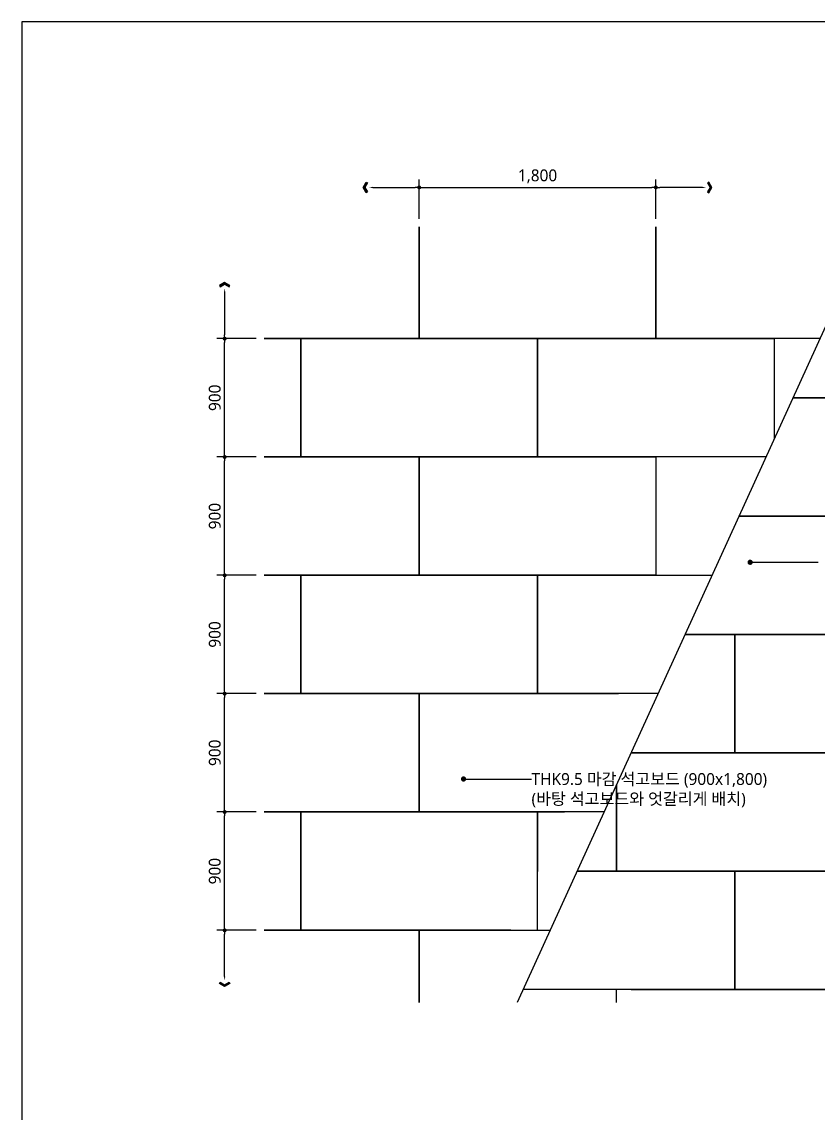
# Model space of a CAD drawing. Header units: millimetres. Extents: x 1394 to 74708, y 590 to 17190.
# Drawn here: x 26625 to 32683, y 8890 to 17190 of the extents above; entities that cross this region are included whole.
import ezdxf
from ezdxf.enums import TextEntityAlignment as Align

# ---------------------------------------------------------------- set-up
doc = ezdxf.new("R2010")
doc.units = ezdxf.units.MM
doc.layers.get('Defpoints').update_dxf_attribs({"color": 152})
for name, color, linetype in [('A-DIM-N', 7, 'Continuous'), ('A-TXT-N', 3, 'Continuous'), ('T-BAR2', 4, 'Continuous'), ('TEXT', 3, 'Continuous'), ('석고보드2', 4, 'Continuous')]:
    doc.layers.add(name, color=color, linetype=linetype)
doc.styles.add('NH', font='malgun.ttf')
doc.styles.add('돋움체', font='malgun.ttf')
doc.styles.add('스타일1', font='malgun.ttf')
doc.dimstyles.new('DA(N)', dxfattribs={"dimtxt": 3, "dimasz": 1, "dimexe": 2, "dimexo": 2, "dimgap": 1, "dimtad": 1, "dimdec": 0, "dimdsep": 46, "dimlunit": 6, "dimtxsty": 'NH', "dimblk": 'DOT', "dimcen": 2.5, "dimdle": 1.5, "dimclrd": 256, "dimclre": 256, "dimclrt": 3, "dimadec": 0, "dimazin": 0, "dimtfac": 1, "dimtdec": 0, "dimtix": 1, "dimtmove": 2, "dimatfit": 3, "dimfxl": 2, "dimtvp": 1, "dimtolj": 1, "dimtzin": 0, "dimlwd": -1, "dimarcsym": 0})

# ---------------------------------------------------------------- blocks, each defined once
blk = doc.blocks.new('_DOT')
at = {"color": 0, "linetype": 'ByBlock'}
blk.add_line((-0.5, 0), (-1, 0), dxfattribs=at)
at = {"color": 0, "linetype": 'ByBlock', "const_width": 0.5}
blk.add_lwpolyline([(-0.25, 0, 1), (0.25, 0, 1)], format="xyb", close=True, dxfattribs=at)
blk = doc.blocks.new('*D171')
at = {"layer": 'A-DIM-N', "lineweight": -2, "transparency": 16777216}
for p, q in [((29648, 15690.6), (29648, 15990.6)), ((31448, 15690.6), (31448, 15990.6))]:
    blk.add_line(p, q, dxfattribs=at)
at = {"layer": 'A-DIM-N', "transparency": 16777216}
blk.add_line((29678, 15930.6), (31418, 15930.6), dxfattribs=at)
at = {"layer": 'Defpoints', "color": 0, "transparency": 16777216}
for p in [(31448, 15930.6), (29648, 15630.6), (31448, 15630.6)]:
    blk.add_point(p, dxfattribs=at)
at = {"layer": 'A-DIM-N', "transparency": 16777216, "xscale": 30, "yscale": 30, "zscale": 30, "rotation": 180}
blk.add_blockref('_DOT', (29648, 15930.6), dxfattribs=at)
at = {"layer": 'A-DIM-N', "transparency": 16777216, "xscale": 30, "yscale": 30, "zscale": 30}
blk.add_blockref('_DOT', (31448, 15930.6), dxfattribs=at)
at = {"layer": 'A-DIM-N', "color": 3, "transparency": 16777216, "insert": (30548, 16014.2), "char_height": 90, "attachment_point": 5, "style": '돋움체'}
blk.add_mtext('\\A1;1,800', dxfattribs=at)
blk = doc.blocks.new('*D172')
at = {"layer": 'A-DIM-N', "lineweight": -2, "transparency": 16777216}
for p, q in [((28408, 14780.6), (28108, 14780.6)), ((28408, 13880.6), (28108, 13880.6))]:
    blk.add_line(p, q, dxfattribs=at)
at = {"layer": 'A-DIM-N', "transparency": 16777216}
blk.add_line((28168, 13910.6), (28168, 14750.6), dxfattribs=at)
at = {"layer": 'Defpoints', "color": 0, "transparency": 16777216}
for p in [(28168, 14780.6), (28468, 14780.6), (28468, 13880.6)]:
    blk.add_point(p, dxfattribs=at)
at = {"layer": 'A-DIM-N', "transparency": 16777216, "xscale": 30, "yscale": 30, "zscale": 30}
for p, rotation in [((28168, 14780.6), 90), ((28168, 13880.6), 270)]:
    blk.add_blockref('_DOT', p, dxfattribs=dict(at, rotation=rotation))
at = {"layer": 'A-DIM-N', "color": 3, "transparency": 16777216, "insert": (28092.9, 14330.6), "char_height": 90, "attachment_point": 5, "rotation": 90, "style": '돋움체'}
blk.add_mtext('\\A1;900', dxfattribs=at)
blk = doc.blocks.new('*D173')
at = {"layer": 'A-DIM-N', "lineweight": -2, "transparency": 16777216}
for p, q in [((28408, 13880.6), (28108, 13880.6)), ((28408, 12980.6), (28108, 12980.6))]:
    blk.add_line(p, q, dxfattribs=at)
at = {"layer": 'A-DIM-N', "transparency": 16777216}
blk.add_line((28168, 13010.6), (28168, 13850.6), dxfattribs=at)
at = {"layer": 'Defpoints', "color": 0, "transparency": 16777216}
for p in [(28168, 13880.6), (28468, 13880.6), (28468, 12980.6)]:
    blk.add_point(p, dxfattribs=at)
at = {"layer": 'A-DIM-N', "transparency": 16777216, "xscale": 30, "yscale": 30, "zscale": 30}
for p, rotation in [((28168, 13880.6), 90), ((28168, 12980.6), 270)]:
    blk.add_blockref('_DOT', p, dxfattribs=dict(at, rotation=rotation))
at = {"layer": 'A-DIM-N', "color": 3, "transparency": 16777216, "insert": (28092.9, 13430.6), "char_height": 90, "attachment_point": 5, "rotation": 90, "style": '돋움체'}
blk.add_mtext('\\A1;900', dxfattribs=at)
blk = doc.blocks.new('*D174')
at = {"layer": 'A-DIM-N', "lineweight": -2, "transparency": 16777216}
for p, q in [((28408, 12980.6), (28108, 12980.6)), ((28408, 12080.6), (28108, 12080.6))]:
    blk.add_line(p, q, dxfattribs=at)
at = {"layer": 'A-DIM-N', "transparency": 16777216}
blk.add_line((28168, 12110.6), (28168, 12950.6), dxfattribs=at)
at = {"layer": 'Defpoints', "color": 0, "transparency": 16777216}
for p in [(28168, 12980.6), (28468, 12980.6), (28468, 12080.6)]:
    blk.add_point(p, dxfattribs=at)
at = {"layer": 'A-DIM-N', "transparency": 16777216, "xscale": 30, "yscale": 30, "zscale": 30}
for p, rotation in [((28168, 12980.6), 90), ((28168, 12080.6), 270)]:
    blk.add_blockref('_DOT', p, dxfattribs=dict(at, rotation=rotation))
at = {"layer": 'A-DIM-N', "color": 3, "transparency": 16777216, "insert": (28092.9, 12530.6), "char_height": 90, "attachment_point": 5, "rotation": 90, "style": '돋움체'}
blk.add_mtext('\\A1;900', dxfattribs=at)
blk = doc.blocks.new('*D175')
at = {"layer": 'A-DIM-N', "lineweight": -2, "transparency": 16777216}
for p, q in [((28408, 12080.6), (28108, 12080.6)), ((28408, 11180.6), (28108, 11180.6))]:
    blk.add_line(p, q, dxfattribs=at)
at = {"layer": 'A-DIM-N', "transparency": 16777216}
blk.add_line((28168, 11210.6), (28168, 12050.6), dxfattribs=at)
at = {"layer": 'Defpoints', "color": 0, "transparency": 16777216}
for p in [(28168, 12080.6), (28468, 12080.6), (28468, 11180.6)]:
    blk.add_point(p, dxfattribs=at)
at = {"layer": 'A-DIM-N', "transparency": 16777216, "xscale": 30, "yscale": 30, "zscale": 30}
for p, rotation in [((28168, 12080.6), 90), ((28168, 11180.6), 270)]:
    blk.add_blockref('_DOT', p, dxfattribs=dict(at, rotation=rotation))
at = {"layer": 'A-DIM-N', "color": 3, "transparency": 16777216, "insert": (28092.9, 11630.6), "char_height": 90, "attachment_point": 5, "rotation": 90, "style": '돋움체'}
blk.add_mtext('\\A1;900', dxfattribs=at)
blk = doc.blocks.new('*D176')
at = {"layer": 'A-DIM-N', "lineweight": -2, "transparency": 16777216}
for p, q in [((28408, 11180.6), (28108, 11180.6)), ((28408, 10280.6), (28108, 10280.6))]:
    blk.add_line(p, q, dxfattribs=at)
at = {"layer": 'A-DIM-N', "transparency": 16777216}
blk.add_line((28168, 10310.6), (28168, 11150.6), dxfattribs=at)
at = {"layer": 'Defpoints', "color": 0, "transparency": 16777216}
for p in [(28168, 11180.6), (28468, 11180.6), (28468, 10280.6)]:
    blk.add_point(p, dxfattribs=at)
at = {"layer": 'A-DIM-N', "transparency": 16777216, "xscale": 30, "yscale": 30, "zscale": 30}
for p, rotation in [((28168, 11180.6), 90), ((28168, 10280.6), 270)]:
    blk.add_blockref('_DOT', p, dxfattribs=dict(at, rotation=rotation))
at = {"layer": 'A-DIM-N', "color": 3, "transparency": 16777216, "insert": (28092.9, 10730.6), "char_height": 90, "attachment_point": 5, "rotation": 90, "style": '돋움체'}
blk.add_mtext('\\A1;900', dxfattribs=at)
blk = doc.blocks.new('*D183')
at = {"layer": 'A-DIM-N', "transparency": 16777216}
blk.add_line((28168, 15132.5), (28168, 14810.6), dxfattribs=at)
at = {"layer": 'A-DIM-N', "lineweight": -2, "transparency": 16777216}
blk.add_line((28408, 14780.6), (28108, 14780.6), dxfattribs=at)
at = {"layer": 'A-DIM-N', "transparency": 16777216}
blk.add_solid([(28163, 15132.5), (28173, 15132.5), (28168, 15162.5)], dxfattribs=at)
at = {"layer": 'Defpoints', "color": 0, "transparency": 16777216}
for p in [(28168, 15162.5), (28168, 14780.6), (28468, 14780.6)]:
    blk.add_point(p, dxfattribs=at)
at = {"layer": 'A-DIM-N', "transparency": 16777216, "xscale": 30, "yscale": 30, "zscale": 30, "rotation": 270}
blk.add_blockref('_DOT', (28168, 14780.6), dxfattribs=at)
blk = doc.blocks.new('화살표2')
at = {"layer": 'A-DIM-N'}
h = blk.add_hatch(color=256, dxfattribs=at)
h.dxf.hatch_style = 1
h.paths.add_polyline_path([(-0.76, 1.34), (-1.09, 1.15), (-0.44, 0), (-1.09, -1.15), (-0.76, -1.34), (0, 0)])
blk.add_lwpolyline([(-0.44, 0), (-1.09, 1.15), (-0.76, 1.34), (0, 0), (-0.76, -1.34), (-1.09, -1.15), (-0.44, 0)], dxfattribs=at)
blk = doc.blocks.new('*D184')
at = {"layer": 'A-DIM-N', "lineweight": -2, "transparency": 16777216}
blk.add_line((28408, 10280.6), (28108, 10280.6), dxfattribs=at)
at = {"layer": 'A-DIM-N', "transparency": 16777216}
blk.add_line((28168, 9928.6), (28168, 10250.6), dxfattribs=at)
blk.add_solid([(28163, 9928.6), (28173, 9928.6), (28168, 9898.6)], dxfattribs=at)
at = {"layer": 'Defpoints', "color": 0, "transparency": 16777216}
for p in [(28168, 10280.6), (28468, 10280.6), (28168, 9898.6)]:
    blk.add_point(p, dxfattribs=at)
at = {"layer": 'A-DIM-N', "transparency": 16777216, "xscale": 30, "yscale": 30, "zscale": 30, "rotation": 90}
blk.add_blockref('_DOT', (28168, 10280.6), dxfattribs=at)
blk = doc.blocks.new('*D154')
at = {"layer": 'A-DIM-N', "lineweight": -2, "transparency": 16777216}
blk.add_line((31448, 15690.6), (31448, 15990.6), dxfattribs=at)
at = {"layer": 'A-DIM-N', "transparency": 16777216}
blk.add_line((31799.9, 15930.6), (31478, 15930.6), dxfattribs=at)
blk.add_solid([(31799.9, 15935.6), (31799.9, 15925.6), (31829.9, 15930.6)], dxfattribs=at)
at = {"layer": 'Defpoints', "color": 0, "transparency": 16777216}
for p in [(31448, 15930.6), (31829.9, 15930.6), (31448, 15630.6)]:
    blk.add_point(p, dxfattribs=at)
at = {"layer": 'A-DIM-N', "transparency": 16777216, "xscale": 30, "yscale": 30, "zscale": 30, "rotation": 180}
blk.add_blockref('_DOT', (31448, 15930.6), dxfattribs=at)
blk = doc.blocks.new('*D155')
at = {"layer": 'A-DIM-N', "lineweight": -2, "transparency": 16777216}
blk.add_line((29648, 15690.6), (29648, 15990.6), dxfattribs=at)
at = {"layer": 'A-DIM-N', "transparency": 16777216}
blk.add_line((29296.1, 15930.6), (29618, 15930.6), dxfattribs=at)
blk.add_solid([(29296.1, 15935.6), (29296.1, 15925.6), (29266.1, 15930.6)], dxfattribs=at)
at = {"layer": 'Defpoints', "color": 0, "transparency": 16777216}
for p in [(29266.1, 15930.6), (29648, 15930.6), (29648, 15630.6)]:
    blk.add_point(p, dxfattribs=at)
at = {"layer": 'A-DIM-N', "transparency": 16777216, "xscale": 30, "yscale": 30, "zscale": 30}
blk.add_blockref('_DOT', (29648, 15930.6), dxfattribs=at)

msp = doc.modelspace()

# ---------------------------------------------------------------- linework, layer by layer
msp.add_line((33083.32, 15630.58), (30393.48, 9730.58))
at = {"layer": 'Defpoints'}
msp.add_lwpolyline([(47235, 17190), (26625, 17190), (26625, 589.58), (47235, 589.58)], close=True, dxfattribs=at)
at = {"layer": 'T-BAR2', "color": 6}
for points in [[(29647.99, 15630.58), (29647.99, 14780.58), (28467.99, 14780.58)], [(31447.99, 15630.58), (31447.99, 14780.58), (29647.99, 14780.58), (29647.99, 15630.58)], [(32695.8, 14780.58), (31447.99, 14780.58), (31447.99, 15630.58)], [(28467.99, 14780.58), (28747.99, 14780.58), (28747.99, 13880.58), (28467.99, 13880.58)], [(32285.49, 13880.58), (30547.99, 13880.58), (30547.99, 14780.58), (32347.99, 14780.58), (32347.99, 14017.69)], [(28467.99, 13880.58), (29647.99, 13880.58), (29647.99, 12980.58), (28467.99, 12980.58)], [(28467.99, 12980.58), (28747.99, 12980.58), (28747.99, 12080.58), (28467.99, 12080.58)], [(31464.86, 12080.58), (30547.99, 12080.58), (30547.99, 12980.58), (31875.17, 12980.58)], [(28467.99, 12080.58), (29647.99, 12080.58), (29647.99, 11180.58), (28467.99, 11180.58)], [(31054.54, 11180.58), (29647.99, 11180.58), (29647.99, 12080.58), (31164.86, 12080.58)], [(28467.99, 11180.58), (28747.99, 11180.58), (28747.99, 10280.58), (28467.99, 10280.58)], [(30344.23, 10280.58), (28747.99, 10280.58), (28747.99, 11180.58), (30547.99, 11180.58), (30547.99, 10727.52)], [(30547.99, 10280.58), (30547.99, 11180.58), (30754.54, 11180.58)], [(28467.99, 10280.58), (29647.99, 10280.58), (29647.99, 9730.58)], [(29647.99, 9730.58), (29647.99, 10280.58), (30644.23, 10280.58)]]:
    msp.add_lwpolyline(points, dxfattribs=at)
for points in [[(28747.99, 14780.58), (30547.99, 14780.58), (30547.99, 13880.58), (28747.99, 13880.58)], [(29647.99, 13880.58), (31447.99, 13880.58), (31447.99, 12980.58), (29647.99, 12980.58)], [(28747.99, 12980.58), (30547.99, 12980.58), (30547.99, 12080.58), (28747.99, 12080.58)]]:
    msp.add_lwpolyline(points, close=True, dxfattribs=at)
at = {"layer": 'TEXT'}
for p, q in [((32165.46, 13079.71), (32682.55, 13079.71)), ((29985.35, 11431.18), (30502.43, 11431.18))]:
    msp.add_line(p, q, dxfattribs=at)
at = {"layer": 'TEXT', "linetype": 'ByBlock', "const_width": 20}
for points in [[(32155.46, 13079.71, 1), (32175.46, 13079.71, 1)], [(29975.35, 11431.18, 1), (29995.35, 11431.18, 1)]]:
    msp.add_lwpolyline(points, format="xyb", close=True, dxfattribs=at)
at = {"layer": '석고보드2'}
for points in [[(32900.96, 15230.58), (32947.99, 15230.58), (32947.99, 14330.58), (32490.64, 14330.58)], [(32490.64, 14330.58), (33847.99, 14330.58), (33847.99, 13430.58), (32080.33, 13430.58)], [(32080.33, 13430.58), (32947.99, 13430.58), (32947.99, 12530.58), (31670.01, 12530.58)], [(31670.01, 12530.58), (32047.99, 12530.58), (32047.99, 11630.58), (31259.7, 11630.58)], [(31259.7, 11630.58), (32947.99, 11630.58), (32947.99, 10730.58), (31147.99, 10730.58), (31147.99, 11385.56)], [(31147.99, 11385.56), (31147.99, 10730.58), (30849.39, 10730.58)], [(30849.39, 10730.58), (32047.99, 10730.58), (32047.99, 9830.58), (30439.07, 9830.58)], [(31147.99, 9730.58), (31147.99, 9830.58)], [(31259.7, 9830.58), (32947.99, 9830.58), (32947.99, 9730.58)]]:
    msp.add_lwpolyline(points, dxfattribs=at)
for points in [[(32047.99, 12530.58), (33847.99, 12530.58), (33847.99, 11630.58), (32047.99, 11630.58)], [(32047.99, 10730.58), (33847.99, 10730.58), (33847.99, 9830.58), (32047.99, 9830.58)]]:
    msp.add_lwpolyline(points, close=True, dxfattribs=at)

# ---------------------------------------------------------------- block references
at = {"layer": 'A-DIM-N', "yscale": 30, "zscale": 30}
for p, xscale, rotation in [((29221.05, 15930.58), 30, 180.000043596688), ((31874.93, 15930.58), -30, 179.999956403312), ((28167.99, 15207.52), -30, 269.999956403312), ((28167.99, 9853.64), 30, 270.000043596688)]:
    msp.add_blockref('화살표2', p, dxfattribs=dict(at, xscale=xscale, rotation=rotation))

# ---------------------------------------------------------------- texts
at = {"layer": 'A-TXT-N', "style": '스타일1'}
for s, p in [('THK9.5 마감 석고보드 (900x1,800)', (30502.43, 11431.18)), ('(바탕 석고보드와 엇갈리게 배치)', (30502.43, 11280.72))]:
    msp.add_text(s, height=90, dxfattribs=at).set_placement(p, align=Align.MIDDLE_LEFT)

# ---------------------------------------------------------------- dimensions: what is measured, and where the dimension line sits
at = {"layer": 'A-DIM-N'}
dim = msp.add_linear_dim(base=(31447.99, 15930.58), p1=(29647.99, 15630.58), p2=(31447.99, 15630.58), dimstyle='DA(N)', override={"dimscale": 30, "dimtxsty": '돋움체'}, dxfattribs=at)
dim.commit()
dim.dimension.update_dxf_attribs({"geometry": '*D171', "text_midpoint": (30547.99, 16014.15)})
dim = msp.add_linear_dim(base=(29647.99, 15930.58), p1=(29266.05, 15930.58), p2=(29647.99, 15630.58), text=' ', dimstyle='DA(N)', override={"dimscale": 30, "dimtxsty": '돋움체', "dimblk2": 'DOT', "dimsah": 1}, dxfattribs=at)
dim.commit()
dim.dimension.update_dxf_attribs({"geometry": '*D155', "text_midpoint": (29457.02, 15930.58)})
for base, p1, p2, angle, picture, middle in [((31447.99, 15930.58), (31829.93, 15930.58), (31447.99, 15630.58), 180, '*D154', (31638.96, 15930.58)), ((28167.99, 14780.58), (28167.99, 15162.52), (28467.99, 14780.58), 270, '*D183', (28167.99, 14971.55)), ((28167.99, 10280.58), (28167.99, 9898.64), (28467.99, 10280.58), 90, '*D184', (28167.99, 10089.61))]:
    dim = msp.add_linear_dim(base=base, p1=p1, p2=p2, angle=angle, text=' ', dimstyle='DA(N)', override={"dimscale": 30, "dimtxsty": '돋움체', "dimblk2": 'DOT', "dimsah": 1}, dxfattribs=at)
    dim.commit()
    dim.dimension.update_dxf_attribs({"geometry": picture, "text_midpoint": middle})
for base, p1, p2, picture, middle in [((28167.99, 14780.58), (28467.99, 13880.58), (28467.99, 14780.58), '*D172', (28092.93, 14330.58)), ((28167.99, 13880.58), (28467.99, 12980.58), (28467.99, 13880.58), '*D173', (28092.93, 13430.58)), ((28167.99, 12980.58), (28467.99, 12080.58), (28467.99, 12980.58), '*D174', (28092.93, 12530.58)), ((28167.99, 12080.58), (28467.99, 11180.58), (28467.99, 12080.58), '*D175', (28092.93, 11630.58)), ((28167.99, 11180.58), (28467.99, 10280.58), (28467.99, 11180.58), '*D176', (28092.93, 10730.58))]:
    dim = msp.add_linear_dim(base=base, p1=p1, p2=p2, angle=90, dimstyle='DA(N)', override={"dimscale": 30, "dimtxsty": '돋움체'}, dxfattribs=at)
    dim.commit()
    dim.dimension.update_dxf_attribs({"geometry": picture, "text_midpoint": middle})

doc.saveas('drawing.dxf')
